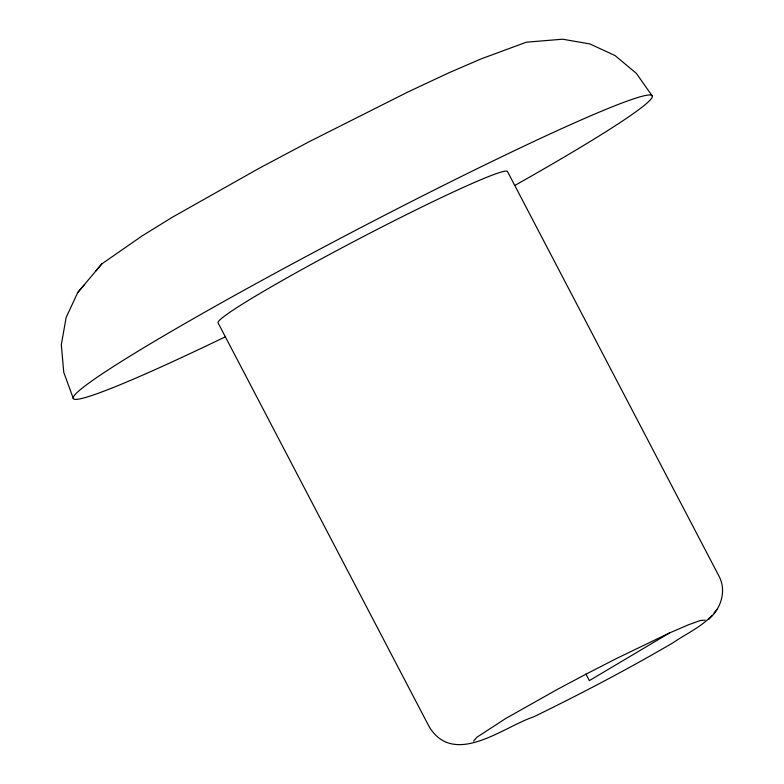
<?xml version="1.0" encoding="UTF-8"?>
<svg xmlns="http://www.w3.org/2000/svg" width="784" height="784" viewBox="0 0 784 784"><rect width="100%" height="100%" fill="white"/><g stroke="black" fill="none" stroke-linecap="round" stroke-linejoin="round"><path stroke-width="1.18" d="M652.239 95.971L636.324 73.333L615.087 55.595L589.96 43.953L562.677 39.2L526.329 42.199L480.71 59.055L448.752 72.863L407.602 92.149L309.317 141.63L258.887 168.433L172.421 217.197L142.257 235.817L101.802 263.924L77.792 292.452L66.111 317.549L61.319 344.813L63.769 372.371L73.265 398.36M708.648 619.35C720.868 608.903 726.895 590.93 718.997 576.142L507.493 171.569A163.297 9.114 -27.6 0 0 359.542 238.552A163.297 9.114 -27.6 0 0 218.011 322.763L429.514 727.336C454.789 767.379 503.72 726.699 533.698 716.831C580.993 693.771 627.651 669.34 673.064 642.733C686.098 633.805 701.357 627.014 712.137 615.254M95.57 271.215L101.802 263.924M77.792 292.452L84.652 284.406M473.575 741.115L476.848 737.274L505.67 718.526L556.914 689.636L586.795 673.75L616.851 658.335L669.428 633.002L688.362 624.819L700.553 620.438L705.159 620.154M713.92 613.049L717.615 608.727M669.428 633.002L589.362 680.63L585.971 674.132M225.606 336.689A326.595 18.228 -27.6 0 1 135.348 352.839A326.595 18.228 -27.6 0 1 578.69 121.02A326.595 18.228 -27.6 0 1 515.343 185.181"/></g></svg>
